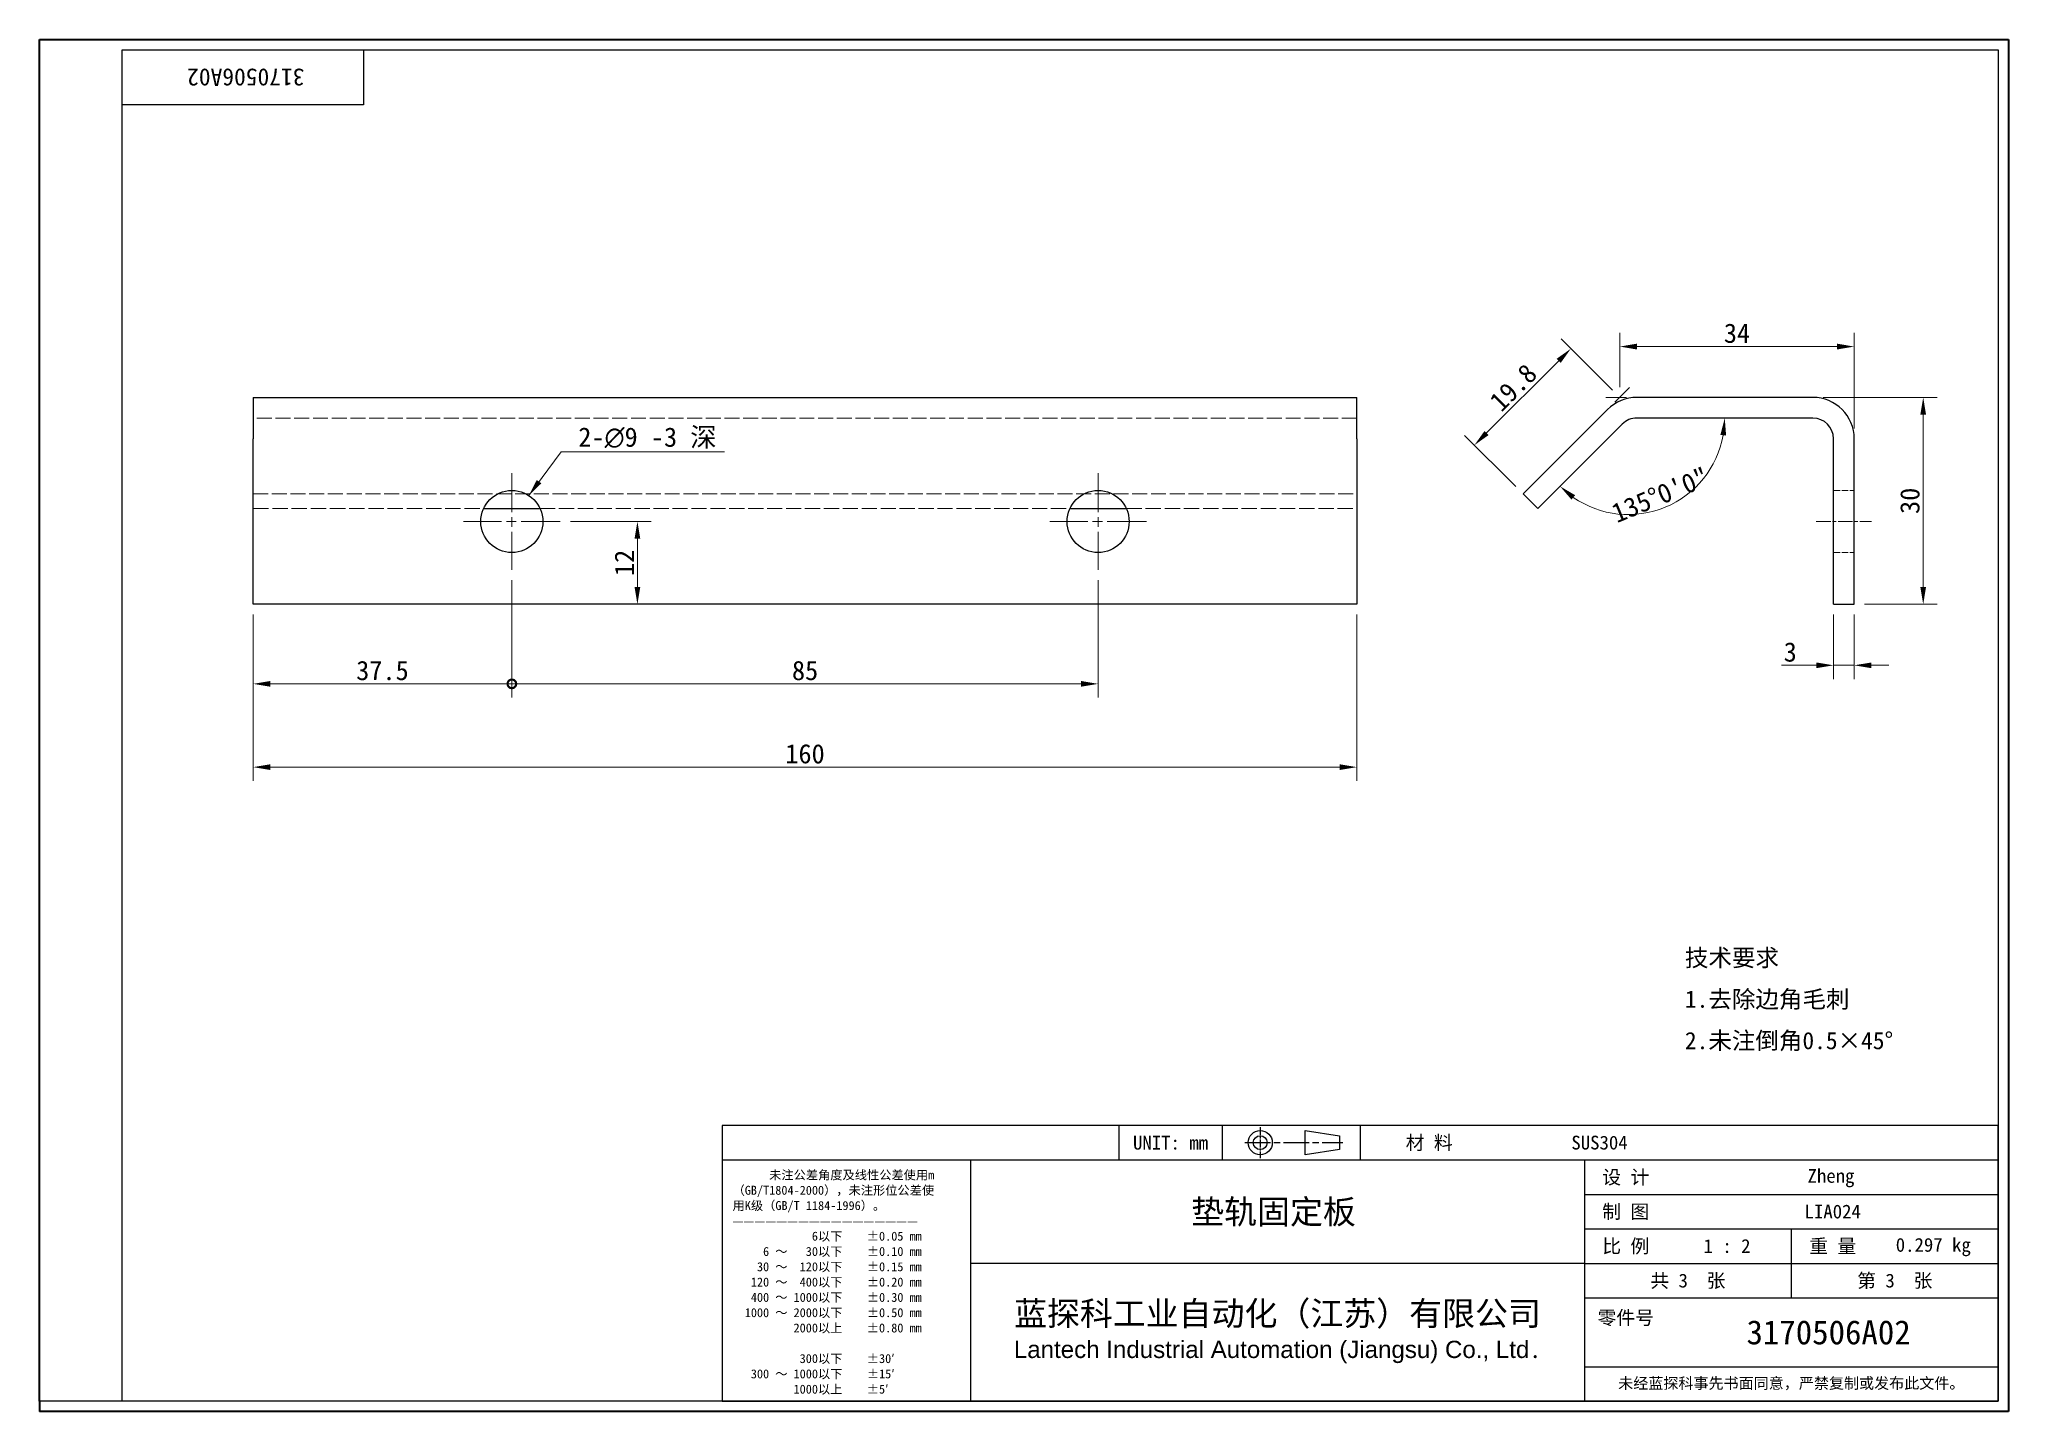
# Model space of a CAD drawing. Header units: millimetres. Extents: x 6 to 292, y 5 to 205.
import ezdxf
from ezdxf.enums import TextEntityAlignment as Align

# ---------------------------------------------------------------- set-up
doc = ezdxf.new("R2010")
doc.units = ezdxf.units.MM
doc.linetypes.add('CHAIN', pattern=[0.3543, 0.2362, -0.0295, 0.0591, -0.0295])
doc.linetypes.add('DASHED', pattern=[0.2067, 0.1654, -0.0413])
for name, color, linetype, lineweight in [('1', 7, 'Continuous', 18), ('可见 (ISO)', 7, 'Continuous', 25), ('图框 (ISO)', 7, 'Continuous', 35), ('标题 (ISO)', 7, 'Continuous', 25)]:
    doc.layers.add(name, color=color, linetype=linetype, lineweight=lineweight)
for name, color, linetype, lineweight, true_color in [('中心标记 (ISO)', 1, 'CHAIN', 18, 0xff0000), ('中心线 (ISO)', 1, 'CHAIN', 18, 0xff0000), ('尺寸 (ISO)', 7, 'Continuous', 18, 0x008000), ('符号 (ISO)', 7, 'Continuous', 18, 0x008000), ('隐藏 (ISO)', 5, 'DASHED', 18, 0x0000ff)]:
    doc.layers.add(name, color=color, linetype=linetype, lineweight=lineweight, true_color=true_color)
doc.styles.add('文本样式164', font='SimSun.ttf')
doc.styles.add('文本样式165', font='SimSun.ttf')
doc.styles.add('文本样式74', font='SimSun.ttf')
doc.styles.add('最新国标', font='simfang.ttf')
doc.styles.add('注释文本 (ISO)', font='simfang.ttf')
doc.dimstyles.new('默认 (GB)', dxfattribs={"dimtxt": 2.8, "dimasz": 2.5, "dimexe": 2, "dimexo": 1.5, "dimgap": 0.5, "dimtad": 1, "dimtoh": 1, "dimdsep": 46, "dimtxsty": '最新国标', "dimcen": 0.09, "dimdle": 10, "dimclrd": 256, "dimclre": 256, "dimclrt": 256, "dimaunit": 1, "dimadec": 3, "dimazin": 2, "dimtfac": 0.535714, "dimtdec": 3, "dimtmove": 0, "dimatfit": 3, "dimfxl": 0, "dimtolj": 1, "dimlwd": -1, "dimlwe": -1, "dimarcsym": 0})
doc.dimstyles.new('默认 (GB)$7', dxfattribs={"dimtxt": 2.8, "dimasz": 2.5, "dimexe": 2, "dimexo": 1.5, "dimgap": 0.5, "dimtad": 1, "dimtoh": 1, "dimdsep": 46, "dimtxsty": '最新国标', "dimcen": 0.09, "dimdle": 10, "dimclrd": 256, "dimclre": 256, "dimclrt": 256, "dimaunit": 1, "dimadec": 3, "dimazin": 2, "dimtfac": 0.535714, "dimtdec": 3, "dimtmove": 0, "dimatfit": 3, "dimfxl": 0, "dimtolj": 1, "dimlwd": -1, "dimlwe": -1, "dimarcsym": 0})

# ---------------------------------------------------------------- blocks, each defined once
blk = doc.blocks.new('图框 最新国标')
at = {"layer": '图框 (ISO)'}
for p, q in [((6, 7), (6, 204.5)), ((6, 204.5), (291.5, 204.5)), ((291.5, 204.5), (291.5, 5.5)), ((6, 7), (6, 5.5)), ((6, 7), (6, 5.5)), ((291.5, 5.5), (6, 5.5))]:
    blk.add_line(p, q, dxfattribs=at)
at = {"layer": '图框 (ISO)', "color": 7, "linetype": 'Continuous', "lineweight": 25}
for p, q in [((18, 203), (290, 203)), ((18, 7), (18, 203)), ((18, 203), (290, 203)), ((53, 203), (53, 195)), ((290, 203), (290, 7)), ((290, 203), (290, 7)), ((53, 195), (18, 195)), ((290, 7), (6, 7)), ((290, 7), (18, 7))]:
    blk.add_line(p, q, dxfattribs=at)
at = {"layer": '图框 (ISO)', "style": '文本样式74'}
blk.add_attdef('零件代号_001', (44.43, 200.25), '', height=2.5, rotation=180, dxfattribs=at)
blk = doc.blocks.new('标题栏 最新国标')
at = {"layer": '标题 (ISO)'}
for p, q in [((381.98, -183.84), (196.98, -183.84)), ((196.98, -183.84), (196.98, -223.84)), ((254.48, -183.84), (254.48, -188.84)), ((269.48, -183.84), (269.48, -188.84)), ((281.48, -188.09), (281.48, -184.59)), ((281.48, -184.59), (286.48, -185.34)), ((286.48, -185.34), (286.48, -187.34)), ((289.48, -183.84), (289.48, -188.84)), ((381.98, -223.84), (381.98, -183.84)), ((383.48, -183.84), (383.48, -225.34)), ((286.48, -187.34), (281.48, -188.09)), ((196.98, -188.84), (381.98, -188.84)), ((232.98, -188.84), (232.98, -223.84)), ((321.98, -188.84), (321.98, -223.84)), ((321.98, -193.84), (381.98, -193.84)), ((321.98, -198.84), (381.98, -198.84)), ((351.98, -198.84), (351.98, -208.84)), ((321.98, -203.84), (232.98, -203.84)), ((321.98, -203.84), (381.98, -203.84)), ((321.98, -208.84), (381.98, -208.84)), ((321.98, -218.84), (381.98, -218.84)), ((196.98, -223.84), (381.98, -223.84)), ((383.48, -225.34), (196.98, -225.34))]:
    blk.add_line(p, q, dxfattribs=at)
at = {"layer": '标题 (ISO)', "linetype": 'CHAIN', "ltscale": 5.000333}
blk.add_line((274.98, -184.09), (274.98, -188.59), dxfattribs=at)
at = {"layer": '标题 (ISO)', "linetype": 'CHAIN', "ltscale": 15.834605}
blk.add_line((272.73, -186.34), (286.98, -186.34), dxfattribs=at)
at = {"layer": '标题 (ISO)'}
for radius in [1.75, 1]:
    blk.add_circle((274.98, -186.34), radius, dxfattribs=at)
at = {"layer": '1', "style": '文本样式164'}
for s, p in [('UNIT: mm', (261.98, -186.34)), ('材 料', (299.48, -186.34)), ('设 计', (327.98, -191.34)), ('制 图', (327.98, -196.34)), ('比 例', (327.98, -201.34)), ('重 量', (357.98, -201.34)), ('共 3  张', (336.98, -206.34)), ('第 3  张', (366.98, -206.34))]:
    blk.add_text(s, height=2, dxfattribs=at).set_placement(p, align=Align.MIDDLE_CENTER)
at = {"layer": '标题 (ISO)', "style": '注释文本 (ISO)'}
for s, insert, char_height, attachment_point, line_spacing_factor in [('\\fSimSun|b0|i0;{\\H1.3000;      未注公差角度及线性公差使用m\\P}\\fSimSun|b0|i0;{\\H1.3000;（GB/T1804-2000），未注形位公差使\\P}\\fSimSun|b0|i0;{\\H1.3000;用K级（GB/T 1184-1996）。\\P}\\fSimSun|b0|i0;{\\H1.3000;—————————————————\\P}\\fSimSun|b0|i0;{\\H1.3000;             6以下    ±0.05 mm\\P}\\fSimSun|b0|i0;{\\H1.3000;     6 ～   30以下    ±0.10 mm\\P}\\fSimSun|b0|i0;{\\H1.3000;    30 ～  120以下    ±0.15 mm\\P}\\fSimSun|b0|i0;{\\H1.3000;   120 ～  400以下    ±0.20 mm\\P}\\fSimSun|b0|i0;{\\H1.3000;   400 ～ 1000以下    ±0.30 mm\\P}\\fSimSun|b0|i0;{\\H1.3000;  1000 ～ 2000以下    ±0.50 mm\\P}\\fSimSun|b0|i0;{\\H1.3000;          2000以上    ±0.80 mm\\P}\\fSimSun|b0|i0;{\\H1.3000;\\P}\\fSimSun|b0|i0;{\\H1.3000;           300以下    ±30′\\P}\\fSimSun|b0|i0;{\\H1.3000;   300 ～ 1000以下    ±15′\\P}\\fSimSun|b0|i0;{\\H1.3000;          1000以上    ±5′}', (198.48, -206.63), 1.3, 4, 1.023913), ('{\\fMicrosoft YaHei|b0|i0|c134|p34;\\H1.75x;蓝探科工业自动化（江苏）有限公司\\P\\fArial|b0|i0|c0|p34;\\H0.71429x;Lantech Industrial Automation (Jiangsu) Co., Ltd\\fFangSong|b0|i0|c134|p49;.\\H1.15195x; }', (277.48, -213.84), 2, 5, 0.978695)]:
    blk.add_mtext(s, dxfattribs=dict(at, insert=insert, char_height=char_height, attachment_point=attachment_point, line_spacing_factor=line_spacing_factor))
at = {"layer": '标题 (ISO)', "attachment_point": 5, "style": '注释文本 (ISO)'}
for s, insert, char_height in [('\\fFangSong|b0|i0;LIA024', (357.98, -196.34), 2), ('\\fFangSong|b0|i0;零件号', (327.98, -211.84), 2), ('\\fSimSun|b0|i0;{\\H1.6000;未经蓝探科事先书面同意，严禁复制或发布此文件。}', (351.98, -221.34), 1.6)]:
    blk.add_mtext(s, dxfattribs=dict(at, insert=insert, char_height=char_height))
at = {"layer": '标题 (ISO)'}
for tag, p, height, style in [('材料_001', (320.09, -187.33), 2, '注释文本 (ISO)'), ('设计人_001', (354.33, -192.16), 2, '注释文本 (ISO)'), ('库存编号_001', (264.97, -198.11), 3.5, '文本样式165'), ('视图比例_001', (339.26, -202.33), 2, '注释文本 (ISO)'), ('质量\\P3;_001', (367.12, -202.16), 2, '注释文本 (ISO)'), ('零件代号_001', (345.48, -215.59), 3.5, '文本样式165')]:
    blk.add_attdef(tag, p, '', height=height, dxfattribs=dict(at, style=style))
blk = doc.blocks.new('_DotSmall')
at = {"color": 0, "linetype": 'ByBlock', "const_width": 0.5}
blk.add_lwpolyline([(-0.0625, 0, 1), (0.0625, 0, 1)], format="xyb", close=True, dxfattribs=at)
blk = doc.blocks.new('*D5')
at = {"layer": 'Defpoints', "color": 0, "transparency": 16777216}
for p in [(74.5, 127.58), (37, 122.58), (74.5, 111.04)]:
    blk.add_point(p, dxfattribs=at)
at = {"layer": '尺寸 (ISO)', "color": 116, "true_color": 0x00803f, "transparency": 16777216}
for p, q in [((74.5, 126.08), (74.5, 109.04)), ((37, 121.08), (37, 109.04)), ((39.5, 111.04), (74.5, 111.04))]:
    blk.add_line(p, q, dxfattribs=at)
blk.add_solid([(39.5, 111.46), (39.5, 110.62), (37, 111.04)], dxfattribs=at)
at = {"layer": '尺寸 (ISO)', "color": 116, "true_color": 0x00803f, "transparency": 16777216, "xscale": 2.5, "yscale": 2.5, "zscale": 2.5}
blk.add_blockref('_DotSmall', (74.5, 111.04), dxfattribs=at)
at = {"layer": '尺寸 (ISO)', "transparency": 16777216, "insert": (55.74, 112.96), "char_height": 2.8, "attachment_point": 5, "style": '最新国标'}
blk.add_mtext('\\A1;37.5', dxfattribs=at)
blk = doc.blocks.new('*D7')
at = {"layer": 'Defpoints', "color": 0, "transparency": 16777216}
for p in [(74.5, 127.58), (159.5, 127.58), (159.5, 111.04)]:
    blk.add_point(p, dxfattribs=at)
at = {"layer": '尺寸 (ISO)', "color": 116, "true_color": 0x00803f, "transparency": 16777216}
for p, q in [((74.5, 126.08), (74.5, 109.04)), ((159.5, 126.08), (159.5, 109.04)), ((74.5, 111.04), (157, 111.04))]:
    blk.add_line(p, q, dxfattribs=at)
blk.add_solid([(157, 111.46), (157, 110.62), (159.5, 111.04)], dxfattribs=at)
at = {"layer": '尺寸 (ISO)', "color": 116, "true_color": 0x00803f, "transparency": 16777216, "xscale": 2.5, "yscale": 2.5, "zscale": 2.5, "rotation": 180}
blk.add_blockref('_DotSmall', (74.5, 111.04), dxfattribs=at)
at = {"layer": '尺寸 (ISO)', "transparency": 16777216, "insert": (117.01, 112.96), "char_height": 2.8, "attachment_point": 5, "style": '最新国标'}
blk.add_mtext('\\A1;85', dxfattribs=at)
blk = doc.blocks.new('*D8')
at = {"layer": 'Defpoints', "color": 0, "transparency": 16777216}
for p in [(81.5, 134.58), (92.7, 134.58), (92.7, 122.58)]:
    blk.add_point(p, dxfattribs=at)
at = {"layer": '尺寸 (ISO)', "color": 116, "true_color": 0x00803f, "transparency": 16777216}
for p, q in [((83, 134.58), (94.7, 134.58)), ((92.7, 125.08), (92.7, 132.08))]:
    blk.add_line(p, q, dxfattribs=at)
for points in [[(92.29, 132.08), (93.12, 132.08), (92.7, 134.58)], [(92.29, 125.08), (93.12, 125.08), (92.7, 122.58)]]:
    blk.add_solid(points, dxfattribs=at)
at = {"layer": '尺寸 (ISO)', "transparency": 16777216, "insert": (90.8, 128.58), "char_height": 2.8, "attachment_point": 5, "rotation": 90, "style": '最新国标'}
blk.add_mtext('\\A1;12', dxfattribs=at)
blk = doc.blocks.new('*D9')
at = {"layer": 'Defpoints', "color": 0, "transparency": 16777216}
for p in [(37, 122.58), (197, 122.58), (37, 98.96)]:
    blk.add_point(p, dxfattribs=at)
at = {"layer": '尺寸 (ISO)', "color": 116, "true_color": 0x00803f, "transparency": 16777216}
for p, q in [((37, 121.08), (37, 96.96)), ((197, 121.08), (197, 96.96)), ((194.5, 98.96), (39.5, 98.96))]:
    blk.add_line(p, q, dxfattribs=at)
for points in [[(39.5, 99.38), (39.5, 98.54), (37, 98.96)], [(194.5, 99.38), (194.5, 98.54), (197, 98.96)]]:
    blk.add_solid(points, dxfattribs=at)
at = {"layer": '尺寸 (ISO)', "transparency": 16777216, "insert": (117, 100.88), "char_height": 2.8, "attachment_point": 5, "style": '最新国标'}
blk.add_mtext('\\A1;160', dxfattribs=at)
blk = doc.blocks.new('*D10')
at = {"layer": 'Defpoints', "color": 0, "transparency": 16777216}
for p in [(263.12, 152.58), (269.12, 122.58), (279.12, 122.58)]:
    blk.add_point(p, dxfattribs=at)
at = {"layer": '尺寸 (ISO)', "color": 116, "true_color": 0x00803f, "transparency": 16777216}
for p, q in [((264.62, 152.58), (281.12, 152.58)), ((279.12, 150.08), (279.12, 125.08)), ((270.62, 122.58), (281.12, 122.58))]:
    blk.add_line(p, q, dxfattribs=at)
for points in [[(278.7, 150.08), (279.53, 150.08), (279.12, 152.58)], [(278.7, 125.08), (279.53, 125.08), (279.12, 122.58)]]:
    blk.add_solid(points, dxfattribs=at)
at = {"layer": '尺寸 (ISO)', "transparency": 16777216, "insert": (277.2, 137.58), "char_height": 2.8, "attachment_point": 5, "rotation": 90, "style": '最新国标'}
blk.add_mtext('\\A1;30', dxfattribs=at)
blk = doc.blocks.new('*D11')
at = {"layer": 'Defpoints', "color": 0, "transparency": 16777216}
for p in [(269.12, 159.95), (235.12, 152.58), (269.12, 146.58)]:
    blk.add_point(p, dxfattribs=at)
at = {"layer": '尺寸 (ISO)', "color": 116, "true_color": 0x00803f, "transparency": 16777216}
for p, q in [((235.12, 154.08), (235.12, 161.95)), ((237.62, 159.95), (266.62, 159.95)), ((269.12, 148.08), (269.12, 161.95))]:
    blk.add_line(p, q, dxfattribs=at)
for points in [[(237.62, 160.37), (237.62, 159.53), (235.12, 159.95)], [(266.62, 160.37), (266.62, 159.53), (269.12, 159.95)]]:
    blk.add_solid(points, dxfattribs=at)
at = {"layer": '尺寸 (ISO)', "transparency": 16777216, "insert": (252.12, 161.87), "char_height": 2.8, "attachment_point": 5, "style": '最新国标'}
blk.add_mtext('\\A1;34', dxfattribs=at)
blk = doc.blocks.new('*D12')
at = {"layer": 'Defpoints', "color": 0, "transparency": 16777216}
for p in [(235.12, 152.58), (214.04, 145.65), (221.11, 138.58)]:
    blk.add_point(p, dxfattribs=at)
at = {"layer": '尺寸 (ISO)', "color": 116, "true_color": 0x00803f, "transparency": 16777216}
for p, q in [((234.05, 153.64), (226.63, 161.07)), ((226.28, 157.88), (215.81, 147.42)), ((220.05, 139.64), (212.63, 147.07))]:
    blk.add_line(p, q, dxfattribs=at)
for points in [[(225.98, 158.18), (226.57, 157.59), (228.04, 159.65)], [(215.52, 147.71), (216.11, 147.12), (214.04, 145.65)]]:
    blk.add_solid(points, dxfattribs=at)
at = {"layer": '尺寸 (ISO)', "transparency": 16777216, "insert": (219.68, 154.01), "char_height": 2.8, "attachment_point": 5, "rotation": 45, "style": '最新国标'}
blk.add_mtext('\\A1;19.8', dxfattribs=at)
blk = doc.blocks.new('*D13')
at = {"layer": 'Defpoints', "color": 0, "transparency": 16777216}
for p in [(266.12, 122.58), (269.12, 122.58), (269.12, 113.73)]:
    blk.add_point(p, dxfattribs=at)
at = {"layer": '尺寸 (ISO)', "color": 116, "true_color": 0x00803f, "transparency": 16777216}
for p, q in [((266.12, 121.08), (266.12, 111.73)), ((269.12, 121.08), (269.12, 111.73)), ((263.62, 113.73), (258.56, 113.73)), ((269.12, 113.73), (266.12, 113.73)), ((271.62, 113.73), (274.12, 113.73))]:
    blk.add_line(p, q, dxfattribs=at)
for points in [[(263.62, 114.14), (263.62, 113.31), (266.12, 113.73)], [(271.62, 114.14), (271.62, 113.31), (269.12, 113.73)]]:
    blk.add_solid(points, dxfattribs=at)
at = {"layer": '尺寸 (ISO)', "transparency": 16777216, "insert": (259.84, 115.64), "char_height": 2.8, "attachment_point": 5, "style": '最新国标'}
blk.add_mtext('\\A1;3', dxfattribs=at)
blk = doc.blocks.new('*D14')
at = {"layer": 'Defpoints', "color": 0, "transparency": 16777216}
for p in [(235.3, 148.52), (236.36, 149.58), (263.12, 149.58), (236.36, 135.59)]:
    blk.add_point(p, dxfattribs=at)
at = {"layer": '尺寸 (ISO)', "color": 116, "true_color": 0x00803f, "transparency": 16777216}
blk.add_arc((236.36, 149.58), 13.99, 235.2512, 349.7488, dxfattribs=at)
for points in [[(249.71, 147.13), (250.54, 147.05), (250.35, 149.58)], [(228.12, 137.76), (228.65, 138.4), (226.46, 139.69)]]:
    blk.add_solid(points, dxfattribs=at)
at = {"layer": '尺寸 (ISO)', "transparency": 16777216, "insert": (240.98, 138.42), "char_height": 2.8, "attachment_point": 5, "rotation": 22.5, "style": '最新国标'}
blk.add_mtext('\\A1;135°0\'0"', dxfattribs=at)

msp = doc.modelspace()

# ---------------------------------------------------------------- linework, layer by layer
at = {"layer": '中心标记 (ISO)', "ltscale": 23.990969}
for p, q in [((74.496, 141.581), (74.496, 127.581)), ((159.496, 141.581), (159.496, 127.581)), ((81.496, 134.581), (67.496, 134.581)), ((166.496, 134.581), (152.496, 134.581))]:
    msp.add_line(p, q, dxfattribs=at)
at = {"layer": '中心线 (ISO)', "ltscale": 8.88956}
msp.add_line((263.615, 134.581), (271.615, 134.581), dxfattribs=at)
at = {"layer": '可见 (ISO)'}
for p, q in [((36.996, 152.581), (196.996, 152.581)), ((36.996, 152.581), (36.996, 146.581)), ((196.996, 146.581), (196.996, 152.581)), ((263.115, 152.581), (237.6, 152.581)), ((233.358, 150.824), (221.114, 138.58)), ((235.479, 148.702), (223.236, 136.459)), ((263.115, 149.581), (237.6, 149.581)), ((36.996, 122.581), (36.996, 146.581)), ((196.996, 146.581), (196.996, 122.581)), ((266.115, 122.581), (266.115, 146.581)), ((269.115, 122.581), (269.115, 146.581)), ((223.236, 136.459), (221.114, 138.58)), ((70.407, 136.459), (78.586, 136.459)), ((155.407, 136.459), (163.586, 136.459)), ((196.996, 122.581), (36.996, 122.581)), ((266.115, 122.581), (269.115, 122.581))]:
    msp.add_line(p, q, dxfattribs=at)
for centre in [(74.496, 134.581), (159.496, 134.581)]:
    msp.add_circle(centre, 4.5, dxfattribs=at)
for centre, radius, start, end in [((237.6, 146.581), 6, 90, 135), ((263.115, 146.581), 6, 0, 90), ((237.6, 146.581), 3, 90, 135), ((263.115, 146.581), 3, 0, 90)]:
    msp.add_arc(centre, radius, start, end, dxfattribs=at)
at = {"layer": '尺寸 (ISO)'}
for p, q in [((236.1, 152.581), (233.115, 152.581)), ((236.1, 152.581), (233.115, 152.581)), ((234.418, 151.884), (236.529, 153.995)), ((234.418, 151.884), (236.529, 153.995))]:
    msp.add_line(p, q, dxfattribs=at)
at = {"layer": '隐藏 (ISO)', "ltscale": 13.119808}
for p, q in [((196.996, 149.581), (36.996, 149.581)), ((36.996, 138.58), (196.996, 138.58))]:
    msp.add_line(p, q, dxfattribs=at)
at = {"layer": '隐藏 (ISO)', "ltscale": 5.71399}
for p, q in [((266.115, 139.081), (269.115, 139.081)), ((266.115, 130.081), (269.115, 130.081))]:
    msp.add_line(p, q, dxfattribs=at)
at = {"layer": '隐藏 (ISO)', "ltscale": 13.469841}
for p, q in [((36.996, 136.459), (70.407, 136.459)), ((163.586, 136.459), (196.996, 136.459))]:
    msp.add_line(p, q, dxfattribs=at)
at = {"layer": '隐藏 (ISO)', "ltscale": 13.27341}
msp.add_line((78.586, 136.459), (155.407, 136.459), dxfattribs=at)

# ---------------------------------------------------------------- block references
for name, p, values in [('图框 最新国标', (0, 0), {'零件代号_001': '3170506A02'}), ('标题栏 最新国标', (-91.983, 230.844), {'零件代号_001': '3170506A02', '库存编号_001': '垫轨固定板', '质量\\P3;_001': '0.297 kg', '视图比例_001': '1 : 2', '设计人_001': 'Zheng', '材料_001': 'SUS304'})]:
    msp.add_blockref(name, p).add_auto_attribs(values)

# ---------------------------------------------------------------- texts
at = {"layer": '符号 (ISO)'}
for s, insert, char_height, width, attachment_point, line_spacing_factor, style in [('2-\\fAIGDT|b0|i0;{\\H2.8000;n}\\fFangSong|b0|i0;{\\H2.8000;9 -3 深}', (84.128, 145.137), 2.8, 22.22101, 7, 0.49, '最新国标'), ('\\fFangSong|b0|i0;{\\H2.5000;技术要求\\P}\\fFangSong|b0|i0;{\\H2.5000;1.去除边角毛刺\\P}\\fFangSong|b0|i0;{\\H2.5000;2.未注倒角0.5×45°}', (244.566, 65.162), 2.5, 35.55556, 4, 1.441304, '注释文本 (ISO)')]:
    msp.add_mtext(s, dxfattribs=dict(at, insert=insert, char_height=char_height, width=width, attachment_point=attachment_point, line_spacing_factor=line_spacing_factor, style=style))

# ---------------------------------------------------------------- dimensions: what is measured, and where the dimension line sits
at = {"layer": '尺寸 (ISO)', "color": 116, "true_color": 0x00803f}
dim = msp.add_linear_dim(base=(269.115, 159.95), p1=(235.115, 152.581), p2=(269.115, 146.581), dimstyle='默认 (GB)', override={"dimgap": 0.5, "dimtoh": 0, "dimdec": 2, "dimtol": 0, "dimlim": 0, "dimtp": 0, "dimtm": 0, "dimtdec": 3, "dimtofl": 0, "dimatfit": 1}, dxfattribs=at)
dim.commit()
dim.dimension.update_dxf_attribs({"geometry": '*D11', "text_midpoint": (252.115, 159.95), "dimtype": 160})
for base, p1, p2, angle, override, picture, middle in [((214.043, 145.651), (235.115, 152.581), (221.114, 138.58), 45, {"dimgap": 0.5, "dimtoh": 0, "dimdec": 2, "dimtol": 0, "dimlim": 0, "dimtp": 0, "dimtm": 0, "dimtdec": 3, "dimtofl": 0, "dimatfit": 1}, '*D12', (221.044, 152.652)), ((279.115, 122.581), (263.115, 152.581), (269.115, 122.581), 90, {"dimgap": 0.5, "dimtoh": 0, "dimdec": 2, "dimtol": 0, "dimlim": 0, "dimtp": 0, "dimtm": 0, "dimtdec": 3, "dimtofl": 0, "dimatfit": 1}, '*D10', (279.115, 137.581)), ((92.703, 134.581), (92.703, 122.581), (81.496, 134.581), 90, {"dimgap": 0.5, "dimtoh": 0, "dimdec": 2, "dimse1": 1, "dimtol": 0, "dimlim": 0, "dimtp": 0, "dimtm": 0, "dimtdec": 3, "dimtofl": 0, "dimatfit": 1}, '*D8', (92.703, 128.581)), ((74.496, 111.04), (36.996, 122.581), (74.496, 127.581), 180, {"dimgap": 0.5, "dimtoh": 0, "dimdec": 2, "dimblk2": 'DotSmall', "dimsah": 1, "dimdle": 0, "dimtol": 0, "dimlim": 0, "dimtp": 0, "dimtm": 0, "dimtdec": 3, "dimtofl": 0, "dimatfit": 1}, '*D5', (55.736, 111.04)), ((159.496, 111.04), (74.496, 127.581), (159.496, 127.581), 180, {"dimgap": 0.5, "dimtoh": 0, "dimdec": 2, "dimblk1": 'DotSmall', "dimsah": 1, "dimdle": 0, "dimtol": 0, "dimlim": 0, "dimtp": 0, "dimtm": 0, "dimtdec": 3, "dimtofl": 0, "dimatfit": 1}, '*D7', (117.006, 111.04)), ((36.996, 98.959), (196.996, 122.581), (36.996, 122.581), 180, {"dimgap": 0.5, "dimtoh": 0, "dimdec": 2, "dimtol": 0, "dimlim": 0, "dimtp": 0, "dimtm": 0, "dimtdec": 3, "dimtofl": 0, "dimatfit": 1}, '*D9', (116.996, 98.959)), ((269.115, 113.727), (266.115, 122.581), (269.115, 122.581), 180, {"dimgap": 0.5, "dimtoh": 0, "dimdec": 2, "dimtol": 0, "dimlim": 0, "dimtp": 0, "dimtm": 0, "dimtdec": 3, "dimtofl": 1, "dimatfit": 1}, '*D13', (259.839, 113.727))]:
    dim = msp.add_linear_dim(base=base, p1=p1, p2=p2, angle=angle, dimstyle='默认 (GB)', override=override, dxfattribs=at)
    dim.commit()
    dim.dimension.update_dxf_attribs({"geometry": picture, "text_midpoint": middle, "dimtype": 160})
dim = msp.add_angular_dim_3p(base=(236.358, 135.589), center=(236.358, 149.581), p1=(235.297, 148.52), p2=(263.115, 149.581), dimstyle='默认 (GB)', override={"dimgap": 0.5, "dimtoh": 0, "dimse1": 1, "dimse2": 1, "dimtol": 0, "dimlim": 0, "dimtp": 0, "dimtm": 0, "dimtdec": 2}, dxfattribs=at)
dim.commit()
dim.dimension.update_dxf_attribs({"geometry": '*D14', "text_midpoint": (241.712, 136.655), "dimtype": 165})

# ---------------------------------------------------------------- leaders
at = {"layer": '符号 (ISO)', "annotation_type": 0, "has_hookline": 1, "hookline_direction": 0, "text_width": 21.209}
msp.add_leader([(76.957, 138.349), (81.628, 144.67), (84.128, 144.67)], dimstyle='默认 (GB)$7', override={"dimgap": 0, "dimtad": 1}, dxfattribs=at)

doc.saveas('drawing.dxf')
